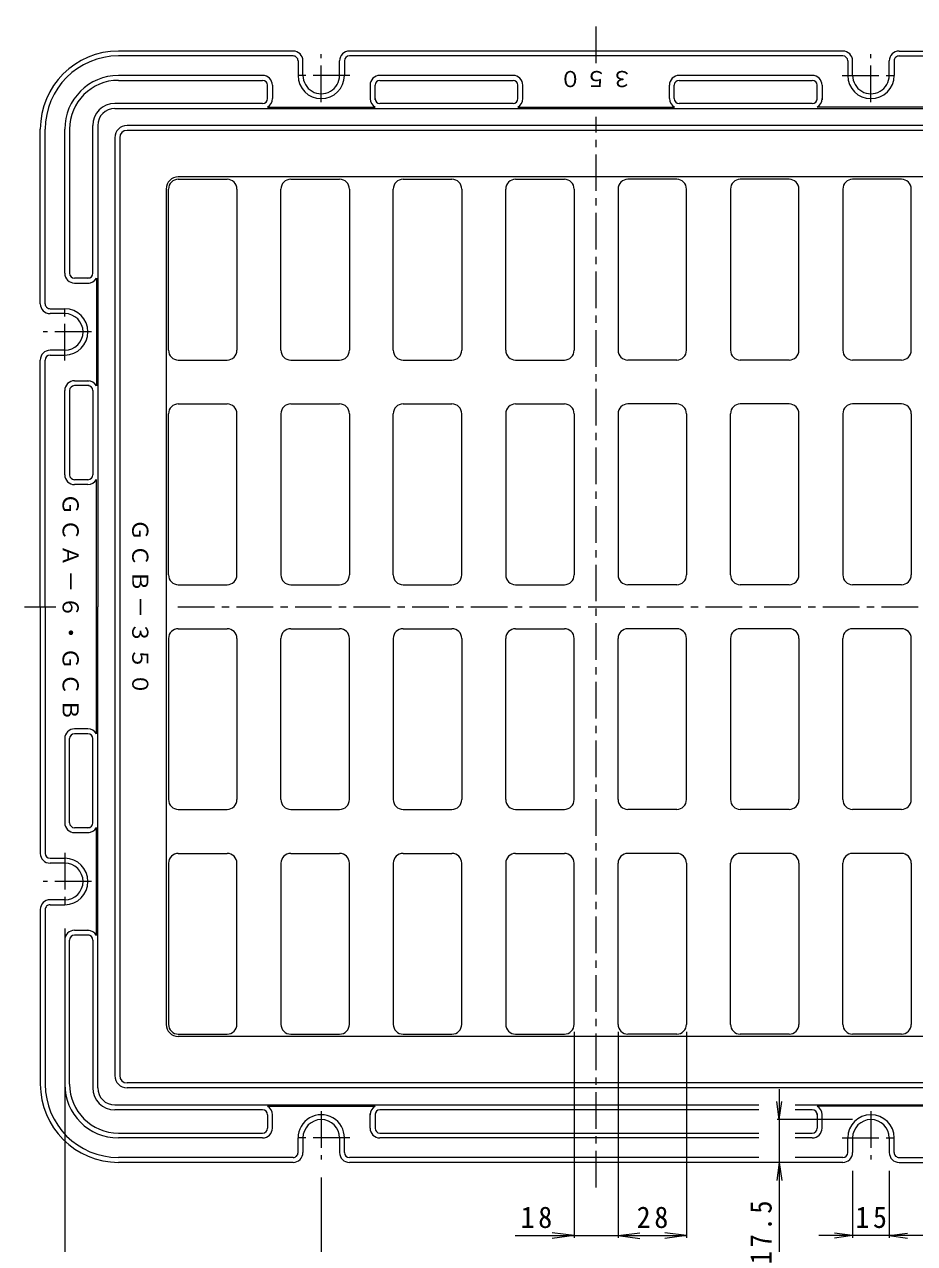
# Model space of a CAD drawing. Units: millimetres, scale not verified. Extents: x -520 to 527, y -404 to 383.
# Drawn here: x -520.2 to -155.8, y -151.6 to 347.6 of the extents above; entities that cross this region are included whole.
import ezdxf

# ---------------------------------------------------------------- set-up
doc = ezdxf.new("R2010")
doc.units = ezdxf.units.MM
doc.header["$LTSCALE"] = 3
doc.linetypes.add('CHAIN1', pattern=[8, 5, -1, 1, -1])
for name, color, linetype, lineweight in [('0-0', 3, 'Continuous', 18), ('0-1', 2, 'Continuous', 18), ('0-4', 7, 'Continuous', 18)]:
    doc.layers.add(name, color=color, linetype=linetype, lineweight=lineweight)
doc.styles.add('ＭＳ ゴシック', font='')
doc.styles.get('ＭＳ ゴシック').set_extended_font_data('MS Gothic')

msp = doc.modelspace()

# ---------------------------------------------------------------- linework, layer by layer
at = {"layer": '0-0', "linetype": 'CHAIN1'}
for p, q in [((-286.192, 331.688), (-286.192, 347.585)), ((-286.192, -128.627), (-286.192, 309.737)), ((-520.203, 109.176), (-507.312, 109.176)), ((-457.432, 109.176), (-107.053, 109.176))]:
    msp.add_line(p, q, dxfattribs=at)
at = {"layer": '0-0'}
for p, q in [((-481.192, 301.176), (-481.192, -82.824)), ((-94.192, 304.176), (-478.192, 304.176)), ((-115.192, 285.176), (-457.192, 285.176)), ((-462.192, 280.176), (-462.192, -61.824)), ((-461.192, 214.176), (-461.192, 280.176)), ((-457.192, 284.176), (-437.192, 284.176)), ((-433.192, 280.176), (-433.192, 214.176)), ((-415.192, 214.176), (-415.192, 280.176)), ((-411.192, 284.176), (-391.192, 284.176)), ((-387.192, 280.176), (-387.192, 214.176)), ((-369.192, 214.176), (-369.192, 280.176)), ((-365.192, 284.176), (-345.192, 284.176)), ((-341.192, 280.176), (-341.192, 214.176)), ((-323.192, 214.176), (-323.192, 280.176)), ((-319.192, 284.176), (-299.192, 284.176)), ((-295.192, 280.176), (-295.192, 214.176)), ((-277.192, 280.176), (-277.192, 214.176)), ((-253.192, 284.176), (-273.192, 284.176)), ((-249.192, 214.176), (-249.192, 280.176)), ((-231.192, 280.176), (-231.192, 214.176)), ((-207.192, 284.176), (-227.192, 284.176)), ((-203.192, 214.176), (-203.192, 280.176)), ((-185.192, 280.176), (-185.192, 214.176)), ((-161.192, 284.176), (-181.192, 284.176)), ((-157.192, 214.176), (-157.192, 280.176)), ((-457.192, 210.176), (-437.192, 210.176)), ((-411.192, 210.176), (-391.192, 210.176)), ((-365.192, 210.176), (-345.192, 210.176)), ((-319.192, 210.176), (-299.192, 210.176)), ((-253.192, 210.176), (-273.192, 210.176)), ((-207.192, 210.176), (-227.192, 210.176)), ((-161.192, 210.176), (-181.192, 210.176)), ((-457.192, 192.176), (-437.192, 192.176)), ((-411.192, 192.176), (-391.192, 192.176)), ((-365.192, 192.176), (-345.192, 192.176)), ((-319.192, 192.176), (-299.192, 192.176)), ((-253.192, 192.176), (-273.192, 192.176)), ((-207.192, 192.176), (-227.192, 192.176)), ((-161.192, 192.176), (-181.192, 192.176)), ((-461.192, 122.176), (-461.192, 188.176)), ((-433.192, 122.176), (-433.192, 188.176)), ((-415.192, 188.176), (-415.192, 122.176)), ((-387.192, 188.176), (-387.192, 122.176)), ((-369.192, 122.176), (-369.192, 188.176)), ((-341.192, 122.176), (-341.192, 188.176)), ((-323.192, 188.176), (-323.192, 122.176)), ((-295.192, 188.176), (-295.192, 122.176)), ((-277.192, 188.176), (-277.192, 122.176)), ((-249.192, 188.176), (-249.192, 122.176)), ((-231.192, 122.176), (-231.192, 188.176)), ((-203.192, 122.176), (-203.192, 188.176)), ((-185.192, 188.176), (-185.192, 122.176)), ((-157.192, 188.176), (-157.192, 122.176)), ((-457.192, 118.176), (-437.192, 118.176)), ((-411.192, 118.176), (-391.192, 118.176)), ((-365.192, 118.176), (-345.192, 118.176)), ((-319.192, 118.176), (-299.192, 118.176)), ((-253.192, 118.176), (-273.192, 118.176)), ((-207.192, 118.176), (-227.192, 118.176)), ((-161.192, 118.176), (-181.192, 118.176)), ((-457.192, 100.176), (-437.192, 100.176)), ((-411.192, 100.176), (-391.192, 100.176)), ((-365.192, 100.176), (-345.192, 100.176)), ((-319.192, 100.176), (-299.192, 100.176)), ((-253.192, 100.176), (-273.192, 100.176)), ((-207.192, 100.176), (-227.192, 100.176)), ((-161.192, 100.176), (-181.192, 100.176)), ((-461.192, 96.176), (-461.192, 30.176)), ((-433.192, 96.176), (-433.192, 30.176)), ((-415.192, 30.176), (-415.192, 96.176)), ((-387.192, 30.176), (-387.192, 96.176)), ((-369.192, 96.176), (-369.192, 30.176)), ((-341.192, 96.176), (-341.192, 30.176)), ((-323.192, 30.176), (-323.192, 96.176)), ((-295.192, 30.176), (-295.192, 96.176)), ((-277.192, 30.176), (-277.192, 96.176)), ((-249.192, 30.176), (-249.192, 96.176)), ((-231.192, 96.176), (-231.192, 30.176)), ((-203.192, 96.176), (-203.192, 30.176)), ((-185.192, 30.176), (-185.192, 96.176)), ((-157.192, 30.176), (-157.192, 96.176)), ((-457.192, 26.176), (-437.192, 26.176)), ((-411.192, 26.176), (-391.192, 26.176)), ((-365.192, 26.176), (-345.192, 26.176)), ((-319.192, 26.176), (-299.192, 26.176)), ((-253.192, 26.176), (-273.192, 26.176)), ((-207.192, 26.176), (-227.192, 26.176)), ((-161.192, 26.176), (-181.192, 26.176)), ((-457.192, 8.176), (-437.192, 8.176)), ((-411.192, 8.176), (-391.192, 8.176)), ((-365.192, 8.176), (-345.192, 8.176)), ((-319.192, 8.176), (-299.192, 8.176)), ((-253.192, 8.176), (-273.192, 8.176)), ((-207.192, 8.176), (-227.192, 8.176)), ((-161.192, 8.176), (-181.192, 8.176)), ((-461.192, 4.176), (-461.192, -61.824)), ((-433.192, -61.824), (-433.192, 4.176)), ((-415.192, 4.176), (-415.192, -61.824)), ((-387.192, -61.824), (-387.192, 4.176)), ((-369.192, 4.176), (-369.192, -61.824)), ((-341.192, -61.824), (-341.192, 4.176)), ((-323.192, 4.176), (-323.192, -61.824)), ((-295.192, -61.824), (-295.192, 4.176)), ((-277.192, -61.824), (-277.192, 4.176)), ((-249.192, 4.176), (-249.192, -61.824)), ((-231.192, -61.824), (-231.192, 4.176)), ((-203.192, 4.176), (-203.192, -61.824)), ((-185.192, -61.824), (-185.192, 4.176)), ((-157.192, 4.176), (-157.192, -61.824)), ((-457.192, -65.824), (-437.192, -65.824)), ((-115.192, -66.824), (-457.192, -66.824)), ((-411.192, -65.824), (-391.192, -65.824)), ((-365.192, -65.824), (-345.192, -65.824)), ((-319.192, -65.824), (-299.192, -65.824)), ((-253.192, -65.824), (-273.192, -65.824)), ((-207.192, -65.824), (-227.192, -65.824)), ((-161.192, -65.824), (-181.192, -65.824)), ((-94.192, -85.824), (-478.192, -85.824))]:
    msp.add_line(p, q, dxfattribs=at)
for centre, radius, start, end in [((-478.192, 301.176), 3, 90, 180), ((-457.192, 280.176), 5, 90, 180), ((-457.192, 280.176), 4, 90, 180), ((-437.192, 280.176), 4, 0, 90), ((-411.192, 280.176), 4, 90, 180), ((-391.192, 280.176), 4, 0, 90), ((-365.192, 280.176), 4, 90, 180), ((-345.192, 280.176), 4, 0, 90), ((-319.192, 280.176), 4, 90, 180), ((-299.192, 280.176), 4, 0, 90), ((-273.192, 280.176), 4, 90, 180), ((-253.192, 280.176), 4, 0, 90), ((-227.192, 280.176), 4, 90, 180), ((-207.192, 280.176), 4, 0, 90), ((-181.192, 280.176), 4, 90, 180), ((-161.192, 280.176), 4, 0, 90), ((-457.192, 214.176), 4, 180, 270), ((-437.192, 214.176), 4, 270, 0), ((-411.192, 214.176), 4, 180, 270), ((-391.192, 214.176), 4, 270, 0), ((-365.192, 214.176), 4, 180, 270), ((-345.192, 214.176), 4, 270, 0), ((-319.192, 214.176), 4, 180, 270), ((-299.192, 214.176), 4, 270, 0), ((-273.192, 214.176), 4, 180, 270), ((-253.192, 214.176), 4, 270, 0), ((-227.192, 214.176), 4, 180, 270), ((-207.192, 214.176), 4, 270, 0), ((-181.192, 214.176), 4, 180, 270), ((-161.192, 214.176), 4, 270, 0), ((-457.192, 188.176), 4, 90, 180), ((-437.192, 188.176), 4, 0, 90), ((-411.192, 188.176), 4, 90, 180), ((-391.192, 188.176), 4, 0, 90), ((-365.192, 188.176), 4, 90, 180), ((-345.192, 188.176), 4, 0, 90), ((-319.192, 188.176), 4, 90, 180), ((-299.192, 188.176), 4, 0, 90), ((-273.192, 188.176), 4, 90, 180), ((-253.192, 188.176), 4, 0, 90), ((-227.192, 188.176), 4, 90, 180), ((-207.192, 188.176), 4, 0, 90), ((-181.192, 188.176), 4, 90, 180), ((-161.192, 188.176), 4, 0, 90), ((-457.192, 122.176), 4, 180, 270), ((-437.192, 122.176), 4, 270, 0), ((-411.192, 122.176), 4, 180, 270), ((-391.192, 122.176), 4, 270, 0), ((-365.192, 122.176), 4, 180, 270), ((-345.192, 122.176), 4, 270, 0), ((-319.192, 122.176), 4, 180, 270), ((-299.192, 122.176), 4, 270, 0), ((-273.192, 122.176), 4, 180, 270), ((-253.192, 122.176), 4, 270, 0), ((-227.192, 122.176), 4, 180, 270), ((-207.192, 122.176), 4, 270, 0), ((-181.192, 122.176), 4, 180, 270), ((-161.192, 122.176), 4, 270, 0), ((-457.192, 96.176), 4, 90, 180), ((-437.192, 96.176), 4, 0, 90), ((-411.192, 96.176), 4, 90, 180), ((-391.192, 96.176), 4, 0, 90), ((-365.192, 96.176), 4, 90, 180), ((-345.192, 96.176), 4, 0, 90), ((-319.192, 96.176), 4, 90, 180), ((-299.192, 96.176), 4, 0, 90), ((-273.192, 96.176), 4, 90, 180), ((-253.192, 96.176), 4, 0, 90), ((-227.192, 96.176), 4, 90, 180), ((-207.192, 96.176), 4, 0, 90), ((-181.192, 96.176), 4, 90, 180), ((-161.192, 96.176), 4, 0, 90), ((-457.192, 30.176), 4, 180, 270), ((-437.192, 30.176), 4, 270, 0), ((-411.192, 30.176), 4, 180, 270), ((-391.192, 30.176), 4, 270, 0), ((-365.192, 30.176), 4, 180, 270), ((-345.192, 30.176), 4, 270, 0), ((-319.192, 30.176), 4, 180, 270), ((-299.192, 30.176), 4, 270, 0), ((-273.192, 30.176), 4, 180, 270), ((-253.192, 30.176), 4, 270, 0), ((-227.192, 30.176), 4, 180, 270), ((-207.192, 30.176), 4, 270, 0), ((-181.192, 30.176), 4, 180, 270), ((-161.192, 30.176), 4, 270, 0), ((-457.192, 4.176), 4, 90, 180), ((-437.192, 4.176), 4, 0, 90), ((-411.192, 4.176), 4, 90, 180), ((-391.192, 4.176), 4, 0, 90), ((-365.192, 4.176), 4, 90, 180), ((-345.192, 4.176), 4, 0, 90), ((-319.192, 4.176), 4, 90, 180), ((-299.192, 4.176), 4, 0, 90), ((-273.192, 4.176), 4, 90, 180), ((-253.192, 4.176), 4, 0, 90), ((-227.192, 4.176), 4, 90, 180), ((-207.192, 4.176), 4, 0, 90), ((-181.192, 4.176), 4, 90, 180), ((-161.192, 4.176), 4, 0, 90), ((-457.192, -61.824), 5, 180, 270), ((-457.192, -61.824), 4, 180, 270), ((-437.192, -61.824), 4, 270, 0), ((-411.192, -61.824), 4, 180, 270), ((-391.192, -61.824), 4, 270, 0), ((-365.192, -61.824), 4, 180, 270), ((-345.192, -61.824), 4, 270, 0), ((-319.192, -61.824), 4, 180, 270), ((-299.192, -61.824), 4, 270, 0), ((-273.192, -61.824), 4, 180, 270), ((-253.192, -61.824), 4, 270, 0), ((-227.192, -61.824), 4, 180, 270), ((-207.192, -61.824), 4, 270, 0), ((-181.192, -61.824), 4, 180, 270), ((-161.192, -61.824), 4, 270, 0), ((-478.192, -82.824), 3, 180, 270)]:
    msp.add_arc(centre, radius, start, end, dxfattribs=at)
at = {"layer": '0-1'}
for p, q in [((-410.192, 336.676), (-481.692, 336.676)), ((-410.192, 334.676), (-481.692, 334.676)), ((-185.192, 336.676), (-387.192, 336.676)), ((-185.192, 334.676), (-387.192, 334.676)), ((-162.192, 336.676), (-90.692, 336.676)), ((-162.192, 334.676), (-90.692, 334.676)), ((-408.192, 332.676), (-408.192, 326.676)), ((-406.192, 326.676), (-406.192, 332.676)), ((-391.192, 326.676), (-391.192, 332.676)), ((-389.192, 332.676), (-389.192, 326.676)), ((-183.192, 332.676), (-183.192, 326.676)), ((-181.192, 326.676), (-181.192, 332.676)), ((-166.192, 326.676), (-166.192, 332.676)), ((-164.192, 332.676), (-164.192, 326.676)), ((-422.692, 326.676), (-481.692, 326.676)), ((-481.692, 324.676), (-422.692, 324.676)), ((-320.192, 326.676), (-374.692, 326.676)), ((-374.692, 324.676), (-320.192, 324.676)), ((-197.692, 326.676), (-252.192, 326.676)), ((-252.192, 324.676), (-197.692, 324.676)), ((-420.692, 317.176), (-420.692, 322.676)), ((-418.692, 322.676), (-418.692, 317.176)), ((-378.692, 322.675), (-378.692, 316.675)), ((-376.692, 316.675), (-376.692, 322.675)), ((-318.192, 317.176), (-318.192, 322.676)), ((-316.192, 317.176), (-316.192, 322.676)), ((-256.192, 317.176), (-256.192, 322.676)), ((-254.192, 317.176), (-254.192, 322.676)), ((-195.692, 316.675), (-195.692, 322.675)), ((-193.692, 322.675), (-193.692, 316.675)), ((-422.692, 315.176), (-483.192, 315.176)), ((-320.192, 315.176), (-374.692, 315.176)), ((-197.692, 315.176), (-252.192, 315.176)), ((-483.192, 313.176), (-89.192, 313.176)), ((-420.756, 313.676), (-376.628, 313.676)), ((-318.256, 313.676), (-254.128, 313.676)), ((-151.628, 313.676), (-195.756, 313.676)), ((-513.692, 233.176), (-513.692, 304.676)), ((-511.692, 233.176), (-511.692, 304.676)), ((-503.692, 245.676), (-503.692, 304.676)), ((-501.692, 304.676), (-501.692, 245.676)), ((-492.192, 245.676), (-492.192, 306.176)), ((-490.192, 306.176), (-490.192, 109.176)), ((-94.192, 306.176), (-478.192, 306.176)), ((-483.192, 301.176), (-483.192, -82.824)), ((-493.692, 243.676), (-499.692, 243.676)), ((-499.692, 241.676), (-493.692, 241.676)), ((-490.692, 243.739), (-490.692, 199.612)), ((-509.692, 231.176), (-503.692, 231.176)), ((-503.692, 229.176), (-509.692, 229.176)), ((-513.692, 109.176), (-513.692, 210.176)), ((-511.692, 109.176), (-511.692, 210.176)), ((-503.692, 214.176), (-509.692, 214.176)), ((-509.692, 212.176), (-503.692, 212.176)), ((-499.692, 201.676), (-493.692, 201.676)), ((-493.692, 199.676), (-499.692, 199.676)), ((-503.692, 163.176), (-503.692, 197.676)), ((-501.692, 197.676), (-501.692, 163.176)), ((-492.192, 197.676), (-492.192, 163.176)), ((-494.192, 161.176), (-499.692, 161.176)), ((-490.692, 57.112), (-490.692, 161.239)), ((-494.192, 159.176), (-499.692, 159.176)), ((-513.692, 109.176), (-513.692, 8.176)), ((-511.692, 109.176), (-511.692, 8.176)), ((-490.192, -87.824), (-490.192, 109.176)), ((-503.692, 55.176), (-503.692, 20.676)), ((-501.692, 20.676), (-501.692, 55.176)), ((-494.192, 59.176), (-499.692, 59.176)), ((-494.192, 57.176), (-499.692, 57.176)), ((-492.192, 20.676), (-492.192, 55.176)), ((-493.692, 18.676), (-499.692, 18.676)), ((-499.692, 16.676), (-493.692, 16.676)), ((-490.692, -25.388), (-490.692, 18.739)), ((-509.692, 6.176), (-503.692, 6.176)), ((-503.692, 4.176), (-509.692, 4.176)), ((-513.692, -14.824), (-513.692, -86.324)), ((-511.692, -14.824), (-511.692, -86.324)), ((-503.692, -10.824), (-509.692, -10.824)), ((-509.692, -12.824), (-503.692, -12.824)), ((-499.692, -23.324), (-493.692, -23.324)), ((-503.692, -27.324), (-503.692, -86.324)), ((-501.692, -86.324), (-501.692, -27.324)), ((-493.692, -25.324), (-499.692, -25.324)), ((-492.192, -27.324), (-492.192, -87.824)), ((-94.192, -87.824), (-478.192, -87.824)), ((-483.192, -94.824), (-219.573, -94.824)), ((-204.65, -94.824), (-89.192, -94.824)), ((-422.692, -96.824), (-483.192, -96.824)), ((-420.756, -95.324), (-376.628, -95.324)), ((-420.692, -98.824), (-420.692, -104.324)), ((-418.692, -104.324), (-418.692, -98.824)), ((-378.692, -104.324), (-378.692, -98.324)), ((-376.692, -98.324), (-376.692, -104.324)), ((-219.573, -96.824), (-374.692, -96.824)), ((-197.692, -96.824), (-204.65, -96.824)), ((-151.628, -95.324), (-195.756, -95.324)), ((-195.692, -98.324), (-195.692, -104.324)), ((-193.692, -104.324), (-193.692, -98.324)), ((-481.692, -106.324), (-422.692, -106.324)), ((-422.692, -108.324), (-481.692, -108.324)), ((-408.192, -114.324), (-408.192, -108.324)), ((-406.192, -108.324), (-406.192, -114.324)), ((-391.192, -108.324), (-391.192, -114.324)), ((-389.192, -114.324), (-389.192, -108.324)), ((-374.692, -106.324), (-219.573, -106.324)), ((-219.573, -108.324), (-374.692, -108.324)), ((-204.65, -106.324), (-197.692, -106.324)), ((-197.692, -108.324), (-204.65, -108.324)), ((-183.192, -114.324), (-183.192, -108.324)), ((-181.192, -108.324), (-181.192, -114.324)), ((-166.192, -108.324), (-166.192, -114.324)), ((-164.192, -114.324), (-164.192, -108.324)), ((-410.192, -116.324), (-481.692, -116.324)), ((-410.192, -118.324), (-481.692, -118.324)), ((-219.573, -116.324), (-387.192, -116.324)), ((-185.192, -118.324), (-387.192, -118.324)), ((-185.192, -116.324), (-204.65, -116.324)), ((-162.192, -116.324), (-90.692, -116.324)), ((-162.192, -118.324), (-90.692, -118.324))]:
    msp.add_line(p, q, dxfattribs=at)
at = {"layer": '0-1', "linetype": 'CHAIN1'}
for p, q in [((-398.692, 315.701), (-398.692, 335.435)), ((-173.692, 315.701), (-173.692, 335.435)), ((-386.939, 326.676), (-410.434, 326.676)), ((-185.445, 326.676), (-161.95, 326.676)), ((-503.692, 209.923), (-503.692, 233.417)), ((-492.717, 221.676), (-512.451, 221.676)), ((-503.692, 8.429), (-503.692, -15.066)), ((-492.717, -3.324), (-512.451, -3.324)), ((-398.692, -97.35), (-398.692, -117.084)), ((-173.692, -97.35), (-173.692, -117.084)), ((-386.939, -108.324), (-410.434, -108.324)), ((-185.445, -108.324), (-161.95, -108.324))]:
    msp.add_line(p, q, dxfattribs=at)
at = {"layer": '0-1'}
for centre, radius, start, end in [((-481.692, 304.676), 32, 90, 179.99991), ((-481.692, 304.676), 30, 90, 179.99989), ((-410.192, 332.676), 4, 0, 90), ((-410.192, 332.676), 2, 359.99976, 90), ((-387.192, 332.676), 4, 90, 180), ((-387.192, 332.676), 2, 90, 179.99976), ((-185.192, 332.676), 4, 0, 90), ((-185.192, 332.676), 2, 0.00024, 90), ((-162.192, 332.676), 4, 90, 180), ((-162.192, 332.676), 2, 90, 180.00024), ((-481.692, 304.676), 22, 90, 179.99986), ((-481.692, 304.676), 20, 90, 179.99988), ((-422.692, 322.676), 4, 0, 90), ((-422.692, 322.676), 2, 0, 90), ((-398.692, 326.676), 9.5, 179.99968, 359.99968), ((-398.692, 326.676), 7.5, 179.99966, 359.99966), ((-374.692, 322.675), 4, 90, 180), ((-374.692, 322.675), 2, 90, 180), ((-320.192, 322.676), 4, 0, 90), ((-320.192, 322.676), 2, 0, 90), ((-252.192, 322.676), 4, 90, 180), ((-252.192, 322.676), 2, 90, 180), ((-197.692, 322.675), 4, 0, 90), ((-197.692, 322.675), 2, 0, 90), ((-173.692, 326.676), 9.5, 180.00032, 0.00032), ((-173.692, 326.676), 7.5, 180.00034, 0.00034), ((-483.192, 306.176), 9, 90, 179.99994), ((-422.692, 317.176), 2, 270, 359.99976), ((-422.692, 317.176), 4, 298.95522, 0), ((-374.692, 317.175), 4, 180, 241.04478), ((-374.692, 317.175), 2, 180, 270), ((-320.192, 317.176), 2, 270, 0), ((-320.192, 317.176), 4, 298.95004, 0), ((-252.192, 317.176), 4, 180, 241.04996), ((-252.192, 317.176), 2, 180, 270), ((-197.692, 317.175), 2, 270, 0), ((-197.692, 317.175), 4, 298.95522, 0), ((-483.192, 306.176), 7, 90, 179.99986), ((-478.192, 301.176), 5, 90, 180), ((-499.692, 245.676), 4, 180, 270), ((-499.692, 245.676), 2, 180, 270), ((-494.192, 245.676), 2, 270, 0), ((-494.192, 245.676), 4, 270, 331.04478), ((-509.692, 233.176), 4, 180, 270), ((-509.692, 233.176), 2, 180, 270.00024), ((-503.692, 221.676), 9.5, 270.00011, 90.00011), ((-503.692, 221.676), 7.5, 270.00006, 90.00006), ((-509.692, 210.176), 4, 90, 180), ((-509.692, 210.176), 2, 90.00024, 180), ((-499.692, 197.676), 4, 90, 180), ((-499.692, 197.676), 2, 90, 180), ((-494.192, 197.676), 4, 28.95522, 90), ((-494.192, 197.676), 2, 0, 90), ((-499.692, 163.176), 4, 180, 270), ((-499.692, 163.176), 2, 180, 270), ((-494.192, 163.176), 2, 270, 0), ((-494.192, 163.176), 4, 270, 331.04996), ((-499.692, 55.176), 4, 90, 180), ((-499.692, 55.176), 2, 90, 180), ((-494.192, 55.176), 4, 28.95004, 90), ((-494.192, 55.176), 2, 0, 90), ((-499.692, 20.676), 4, 180, 270), ((-499.692, 20.676), 2, 180, 270), ((-494.192, 20.676), 2, 270, 0), ((-494.192, 20.676), 4, 270, 331.04478), ((-509.692, 8.176), 4, 180, 270), ((-509.692, 8.176), 2, 180, 269.99976), ((-503.692, -3.324), 9.5, 269.99989, 89.99989), ((-503.692, -3.324), 7.5, 269.99994, 89.99994), ((-509.692, -14.824), 4, 90, 180), ((-509.692, -14.824), 2, 89.99976, 180), ((-499.692, -27.324), 4, 90, 180), ((-494.192, -27.324), 4, 28.95522, 90), ((-499.692, -27.324), 2, 90, 180), ((-494.192, -27.324), 2, 0, 90), ((-478.192, -82.824), 5, 180, 270), ((-481.692, -86.324), 32, 180.00009, 270), ((-481.692, -86.324), 30, 180.00011, 270), ((-481.692, -86.324), 22, 180.00014, 270), ((-481.692, -86.324), 20, 180.00012, 270), ((-483.192, -87.824), 9, 180.00006, 270), ((-483.192, -87.824), 7, 180.00014, 270), ((-422.692, -98.824), 2, 0.00024, 90), ((-422.692, -98.824), 4, 0.00012, 61.04491), ((-398.692, -108.324), 9.5, 0.00021, 180.00021), ((-374.692, -98.824), 4, 118.95534, 180.00012), ((-374.692, -98.824), 2, 90, 180), ((-197.692, -98.824), 2, 0, 90), ((-197.692, -98.824), 4, 359.99988, 61.04466), ((-173.692, -108.324), 9.5, 359.99979, 179.99979), ((-422.692, -104.324), 2, 270, 0), ((-422.692, -104.324), 4, 270.00012, 0.00012), ((-398.692, -108.324), 7.5, 0.0002, 180.0002), ((-374.692, -104.324), 4, 180.00012, 270.00012), ((-374.692, -104.324), 2, 180, 270), ((-197.692, -104.324), 2, 270, 0), ((-197.692, -104.324), 4, 269.99988, 359.99988), ((-173.692, -108.324), 7.5, 359.9998, 179.9998), ((-410.192, -114.324), 2, 270, 0.00024), ((-410.192, -114.324), 4, 270.00012, 0.00012), ((-387.192, -114.324), 4, 180.00012, 270.00012), ((-387.192, -114.324), 2, 180.00024, 270), ((-185.192, -114.324), 4, 269.99988, 359.99988), ((-185.192, -114.324), 2, 270, 359.99976), ((-162.192, -114.324), 4, 179.99988, 269.99988), ((-162.192, -114.324), 2, 179.99976, 270)]:
    msp.add_arc(centre, radius, start, end, dxfattribs=at)
at = {"layer": '0-4'}
for p, q in [((-503.692, -22.566), (-503.692, -209.224)), ((-295.192, -64.824), (-295.192, -149.224)), ((-277.192, -64.824), (-277.192, -149.224)), ((-249.192, -64.824), (-249.192, -149.224)), ((-211.192, -88.293), (-211.192, -165.95)), ((-211.192, -100.824), (-212.171, -93.389)), ((-211.192, -100.824), (-210.213, -93.389)), ((-181.192, -100.824), (-212.092, -100.824)), ((-211.192, -118.324), (-212.171, -125.76)), ((-211.192, -118.324), (-210.213, -125.76)), ((-398.692, -124.584), (-398.692, -179.224)), ((-181.192, -121.824), (-181.192, -149.224)), ((-166.192, -121.824), (-166.192, -149.224)), ((-319.386, -148.324), (-249.192, -148.324)), ((-295.192, -148.324), (-304.115, -147.15)), ((-295.192, -148.324), (-304.115, -149.499)), ((-277.192, -148.324), (-268.269, -147.15)), ((-277.192, -148.324), (-268.269, -149.499)), ((-249.192, -148.324), (-258.115, -147.15)), ((-249.192, -148.324), (-258.115, -149.499)), ((-149.154, -148.324), (-194.988, -148.324)), ((-181.192, -148.324), (-188.628, -147.345)), ((-181.192, -148.324), (-188.628, -149.303)), ((-166.192, -148.324), (-158.756, -147.345)), ((-166.192, -148.324), (-158.756, -149.303))]:
    msp.add_line(p, q, dxfattribs=at)

# ---------------------------------------------------------------- texts
at = {"layer": '0-0', "color": 7, "insert": (-476.192, 145.176), "char_height": 6.598, "attachment_point": 7, "rotation": 270, "style": 'ＭＳ ゴシック'}
msp.add_mtext('\\T1.17;ＧＣＢ－３５０', dxfattribs=at)
at = {"layer": '0-1', "color": 7, "char_height": 6.598, "attachment_point": 7, "style": 'ＭＳ ゴシック'}
for s, insert, rotation in [('\\T1.17;３５０', (-271.192, 328.619), 180), ('\\T1.17;ＧＣＡ－６・ＧＣＢ', (-504.697, 155.676), 270)]:
    msp.add_mtext(s, dxfattribs=dict(at, insert=insert, rotation=rotation))
at = {"layer": '0-4', "color": 2, "insert": (-214.192, -160.029), "char_height": 8.798, "attachment_point": 7, "rotation": 90, "style": 'ＭＳ ゴシック'}
msp.add_mtext('\\T1.28;\\W0.9;17.5', dxfattribs=at)
at = {"layer": '0-4', "color": 2, "char_height": 8.798, "attachment_point": 7, "style": 'ＭＳ ゴシック'}
for s, insert in [('\\T1.27;\\W0.95;18', (-317.079, -145.324)), ('\\T1.27;\\W0.95;28', (-269.567, -145.324)), ('\\T1.27;\\W0.95;15', (-180.067, -145.324))]:
    msp.add_mtext(s, dxfattribs=dict(at, insert=insert))

doc.saveas('drawing.dxf')
